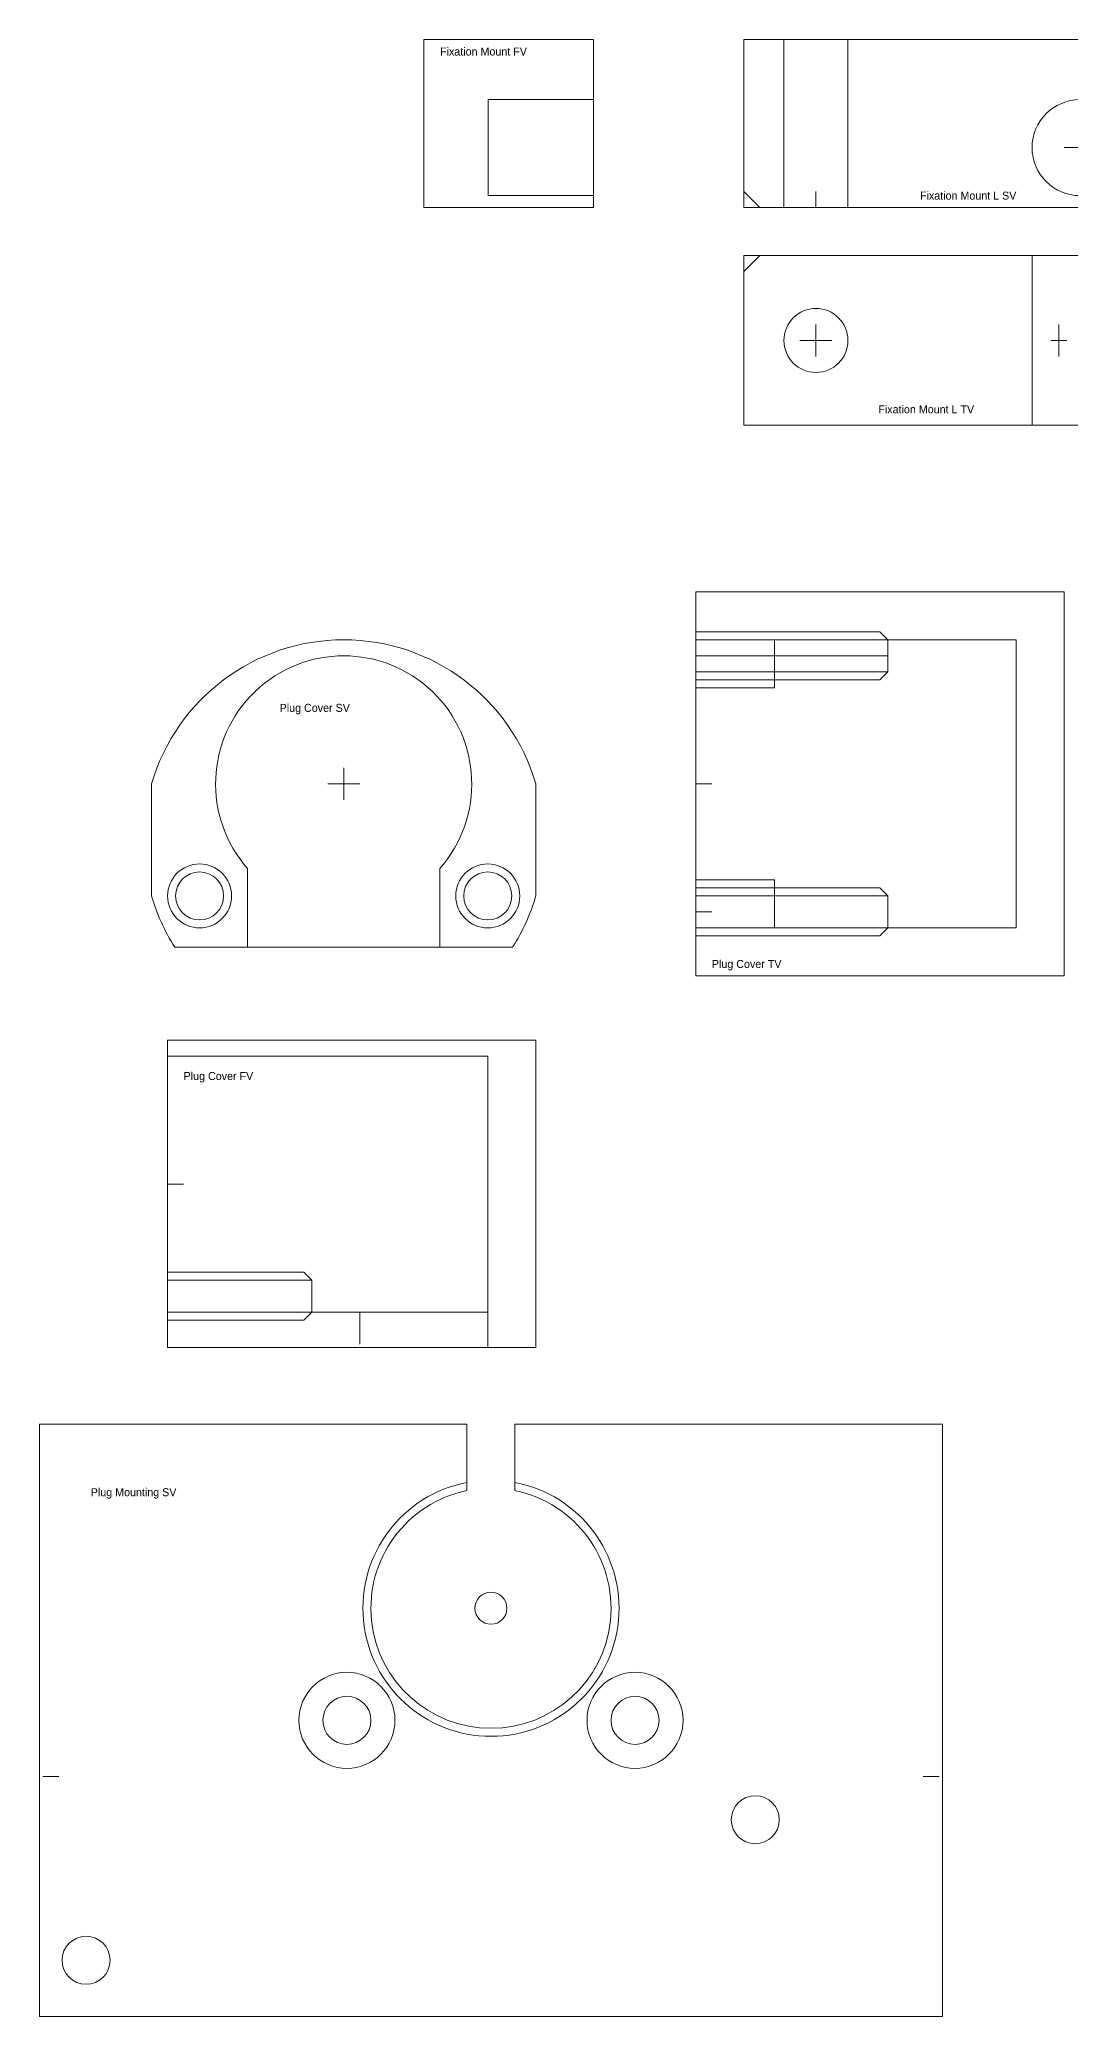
# Model space of a CAD drawing. Header units: millimetres. Extents: x -76 to 528, y -3 to 636.
# Drawn here: x 8 to 72.4, y 176 to 299.5 of the extents above; entities that cross this region are included whole.
import ezdxf

# ---------------------------------------------------------------- set-up
doc = ezdxf.new("R2010")
doc.units = ezdxf.units.MM
doc.layers.add('Hulplijn', color=3, linetype='Continuous')
doc.layers.add('Text', color=7, linetype='Continuous')
for name, color, linetype, lineweight in [('Inner', 8, 'Continuous', 9), ('Main', 7, 'Continuous', 20), ('Screw', 7, 'Continuous', 20), ('Screw Inner', 8, 'Continuous', 9)]:
    doc.layers.add(name, color=color, linetype=linetype, lineweight=lineweight)

# ---------------------------------------------------------------- blocks, each defined once
blk = doc.blocks.new('FIXATION MOUNT SV')
at = {"layer": 'Hulplijn', "linetype": 'Continuous', "lineweight": 0}
for p, q in [((0, 5.75), (0, 3.75)), ((-1, 4.75), (1, 4.75)), ((-21, 2), (-20, 1)), ((-16.5, 2), (-16.5, 1)), ((13.85, 2), (13.85, 1))]:
    blk.add_line(p, q, dxfattribs=at)
at = {"layer": 'Inner', "linetype": 'Continuous', "lineweight": 0}
for p, q in [((-18.5, 1), (-18.5, 11.5)), ((-14.5, 1), (-14.5, 11.5)), ((11.85, 1), (11.85, 11.5)), ((15.85, 1), (15.85, 11.5))]:
    blk.add_line(p, q, dxfattribs=at)
at = {"layer": 'Main', "linetype": 'Continuous', "lineweight": 0}
for p, q in [((-21, 11.5), (18.35, 11.5)), ((-21, 11.5), (-21, 1)), ((18.35, 11.5), (18.35, 1)), ((-21, 1), (18.35, 1))]:
    blk.add_line(p, q, dxfattribs=at)
blk.add_circle((0, 4.75), 3, dxfattribs=at)
at = {"layer": 'Text', "linetype": 'Continuous', "lineweight": 0, "insert": (-10, 2), "char_height": 0.5, "attachment_point": 1}
blk.add_mtext('Fixation Mount L SV', dxfattribs=at)
blk = doc.blocks.new('FIXATION MOUNT TV')
at = {"layer": 'Hulplijn', "linetype": 'Continuous', "lineweight": 0}
for p, q in [((0.3, 14.85), (0.3, 13.85)), ((-0.7, 13.85), (1.3, 13.85)), ((0.3, 13.85), (0.3, 12.85)), ((-5, 0), (-4, 0)), ((0.3, -1.825), (0.3, -0.825)), ((5.6, 0), (4.6, 0)), ((1.3, -1.325), (-0.7, -1.325)), ((0.3, -16.5), (0.3, -15.5)), ((-0.7, -16.5), (1.3, -16.5)), ((0.3, -17.5), (0.3, -16.5)), ((-4, -21), (-5, -20))]:
    blk.add_line(p, q, dxfattribs=at)
at = {"layer": 'Inner', "linetype": 'Continuous', "lineweight": 0}
for p, q in [((-5, 3), (5.6, 3)), ((-5, -3), (5.6, -3))]:
    blk.add_line(p, q, dxfattribs=at)
at = {"layer": 'Main', "linetype": 'Continuous', "lineweight": 0}
for p, q in [((-5, 18.35), (5.6, 18.35)), ((-5, -21), (-5, 18.35)), ((5.6, 18.35), (5.6, -21)), ((5.6, -21), (-5, -21))]:
    blk.add_line(p, q, dxfattribs=at)
for centre in [(0.3, 13.85), (0.3, -16.5)]:
    blk.add_circle(centre, 2, dxfattribs=at)
at = {"layer": 'Text', "linetype": 'Continuous', "lineweight": 0, "insert": (4.35, -12.6), "char_height": 0.5, "attachment_point": 1, "rotation": 90}
blk.add_mtext('Fixation Mount L TV', dxfattribs=at)
blk = doc.blocks.new('FIXATION MOUNT FV')
at = {"layer": 'Inner', "linetype": 'Continuous', "lineweight": 0}
for p, q in [((0.6, 8.25), (-5.98, 8.25)), ((-5.98, 8.25), (-5.98, 2.25)), ((-5.98, 2.25), (0.6, 2.25))]:
    blk.add_line(p, q, dxfattribs=at)
at = {"layer": 'Main', "linetype": 'Continuous', "lineweight": 0}
for p, q in [((0.6, 12), (-10, 12)), ((-10, 12), (-10, 1.5)), ((0.6, 12), (0.6, 1.5)), ((-10, 1.5), (0.6, 1.5))]:
    blk.add_line(p, q, dxfattribs=at)
at = {"layer": 'Text', "linetype": 'Continuous', "lineweight": 0, "insert": (-8.98, 11.5), "char_height": 0.5, "attachment_point": 1}
blk.add_mtext('Fixation Mount FV', dxfattribs=at)
blk = doc.blocks.new('PLUG COVER SV')
at = {"layer": 'Hulplijn', "linetype": 'Continuous', "lineweight": 0}
for p, q in [((-28, 15), (-27, 15)), ((28, 15), (27, 15))]:
    blk.add_line(p, q, dxfattribs=at)
blk.add_circle((0, 25.5), 1, dxfattribs=at)
at = {"layer": 'Main', "linetype": 'Continuous', "lineweight": 0}
for p, q in [((-28.2, 37), (-28.2, 0)), ((-1.5, 37), (-28.2, 37)), ((-1.5, 32.85), (-1.5, 37)), ((28.2, 37), (1.5, 37)), ((1.5, 32.85), (1.5, 37)), ((28.2, 0), (28.2, 37)), ((-28.2, 0), (28.2, 0))]:
    blk.add_line(p, q, dxfattribs=at)
for centre, radius in [((-9, 18.5), 3), ((9, 18.5), 3), ((-9, 18.5), 1.5), ((9, 18.5), 1.5), ((16.51, 12.29), 1.5), ((-25.29, 3.51), 1.5)]:
    blk.add_circle(centre, radius, dxfattribs=at)
at = {"layer": 'Screw', "linetype": 'Continuous', "lineweight": 0}
for radius, start, end in [(8, 100.8069, 79.1931), (7.5, 101.537, 78.463)]:
    blk.add_arc((0, 25.5), radius, start, end, dxfattribs=at)
at = {"layer": 'Text', "linetype": 'Continuous', "lineweight": 0, "insert": (-25, 33), "char_height": 0.5, "attachment_point": 1}
blk.add_mtext('Plug Mounting SV', dxfattribs=at)
blk = doc.blocks.new('PLUG COVER FV')
at = {"layer": 'Hulplijn', "linetype": 'Continuous', "lineweight": 0}
blk.add_line((0, 7), (1, 7), dxfattribs=at)
at = {"layer": 'Inner', "linetype": 'Continuous', "lineweight": 0}
for p, q in [((0, 15), (20, 15)), ((20, 15), (20, -3.2)), ((9, 1), (9, -1)), ((0, -1), (9, -1)), ((0, -1), (9, -1)), ((20, -1), (9, -1)), ((12, -3), (12, -1))]:
    blk.add_line(p, q, dxfattribs=at)
at = {"layer": 'Main', "linetype": 'Continuous', "lineweight": 0}
for p, q in [((0, 16), (0, -3.2)), ((23, 16), (0, 16)), ((23, -3.2), (23, 16)), ((8.5, 1.5), (9, 1)), ((9, 1), (9, -1)), ((8.5, -1.5), (9, -1)), ((0, -3.2), (23, -3.2))]:
    blk.add_line(p, q, dxfattribs=at)
at = {"layer": 'Screw Inner', "linetype": 'Continuous', "lineweight": 0}
for p, q in [((0, 1.5), (8.5, 1.5)), ((0, 1), (9, 1)), ((0, -1), (9, -1)), ((0, -1.5), (8.5, -1.5))]:
    blk.add_line(p, q, dxfattribs=at)
at = {"layer": 'Text', "linetype": 'Continuous', "lineweight": 0, "insert": (1, 14), "char_height": 0.5, "attachment_point": 1}
blk.add_mtext('Plug Cover FV', dxfattribs=at)
blk = doc.blocks.new('PLUG MOUNTING FV')
at = {"layer": 'Hulplijn', "linetype": 'Continuous', "lineweight": 0}
for p, q in [((-1, 10), (1, 10)), ((0, 11), (0, 9))]:
    blk.add_line(p, q, dxfattribs=at)
at = {"layer": 'Main', "linetype": 'Continuous', "lineweight": 0}
for p, q in [((-12, 10), (-12, 3)), ((12, 10), (12, 3)), ((-6, -0.2), (-6, 4.71)), ((6, 4.71), (6, -0.2)), ((-6, -0.2), (-6, 3)), ((6, 3), (6, -0.2)), ((10.55, -0.2), (-10.55, -0.2))]:
    blk.add_line(p, q, dxfattribs=at)
for centre, radius, start, end in [((0, 6.5), 12.5, 16.2602, 163.7398), ((0, 10), 8, 318.5904, 221.4096), ((0, 6.5), 12.5, 196.2602, 212.4118), ((0, 6.5), 12.5, 327.5882, 343.7398)]:
    blk.add_arc(centre, radius, start, end, dxfattribs=at)
at = {"layer": 'Screw'}
for centre, radius in [((-9, 3), 2), ((9, 3), 2), ((-9, 3), 1.5), ((9, 3), 1.5)]:
    blk.add_circle(centre, radius, dxfattribs=at)
at = {"layer": 'Text', "linetype": 'Continuous', "lineweight": 0, "insert": (-4, 15), "char_height": 0.5, "attachment_point": 1}
blk.add_mtext('Plug Cover SV', dxfattribs=at)
blk = doc.blocks.new('Plug Cover TV')
at = {"layer": 'Hulplijn', "linetype": 'Continuous', "lineweight": 0}
for p, q in [((0, 8), (1, 8)), ((0, 0), (1, 0)), ((0, -8), (1, -8))]:
    blk.add_line(p, q, dxfattribs=at)
at = {"layer": 'Inner', "linetype": 'Continuous', "lineweight": 0}
for p, q in [((4.91, 9), (20, 9)), ((4.91, 9), (4.91, 6)), ((20, -9), (20, 9)), ((0, 6), (4.91, 6)), ((0, -6), (4.91, -6)), ((4.91, -6), (4.91, -9)), ((4.91, -9), (20, -9))]:
    blk.add_line(p, q, dxfattribs=at)
at = {"layer": 'Main', "linetype": 'Continuous', "lineweight": 0}
for p, q in [((0, 12), (0, -12)), ((0, 12), (23, 12)), ((23, -12), (23, 12)), ((0, -12), (23, -12))]:
    blk.add_line(p, q, dxfattribs=at)
at = {"layer": 'Screw Inner', "linetype": 'Continuous', "lineweight": 0}
for p, q in [((0, 9.5), (11.5, 9.5)), ((0, 9), (12, 9)), ((11.5, 9.5), (12, 9)), ((12, 9), (12, 7)), ((0, 8), (12, 8)), ((0, 7), (12, 7)), ((0, 6.5), (11.5, 6.5)), ((11.5, 6.5), (12, 7)), ((0, -6.5), (11.5, -6.5)), ((0, -7), (12, -7)), ((11.5, -6.5), (12, -7)), ((12, -9), (12, -7)), ((0, -9), (12, -9)), ((0, -9.5), (11.5, -9.5)), ((11.5, -9.5), (12, -9))]:
    blk.add_line(p, q, dxfattribs=at)
at = {"layer": 'Text', "linetype": 'Continuous', "lineweight": 0, "insert": (1, -11), "char_height": 0.5, "attachment_point": 1}
blk.add_mtext('Plug Cover TV', dxfattribs=at)

msp = doc.modelspace()

# ---------------------------------------------------------------- block references
at = {"layer": 'Hulplijn', "linetype": 'Continuous', "lineweight": 0, "rotation": 270}
msp.add_blockref('FIXATION MOUNT TV', (73, 281), dxfattribs=at)
at = {"layer": 'Hulplijn', "linetype": 'Continuous', "lineweight": 0}
for name, p in [('Plug Cover TV', (49, 253)), ('PLUG MOUNTING FV', (27, 243))]:
    msp.add_blockref(name, p, dxfattribs=at)
at = {"layer": 'Inner', "linetype": 'Continuous', "lineweight": 0}
msp.add_blockref('FIXATION MOUNT SV', (73, 288), dxfattribs=at)
at = {"layer": 'Main', "linetype": 'Continuous', "lineweight": 0}
for name, p in [('FIXATION MOUNT FV', (42, 287.5)), ('PLUG COVER FV', (16, 221)), ('PLUG COVER SV', (36.2, 176))]:
    msp.add_blockref(name, p, dxfattribs=at)

doc.saveas('drawing.dxf')
